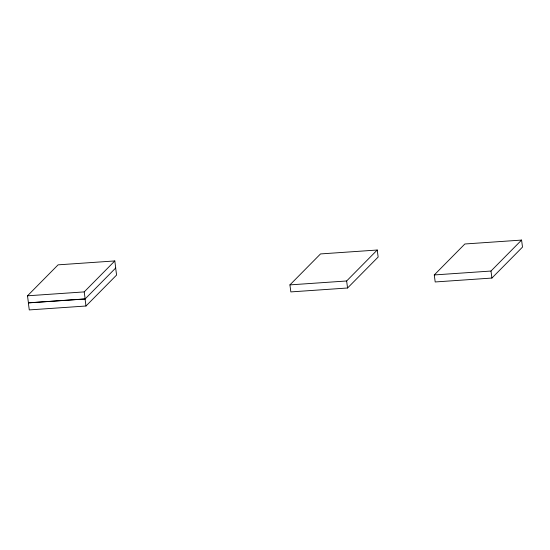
<?xml version="1.0" encoding="UTF-8"?>
<svg xmlns="http://www.w3.org/2000/svg" width="550" height="550" viewBox="0 0 550 550"><rect width="100%" height="100%" fill="white"/><g stroke="black" fill="none" stroke-linecap="round" stroke-linejoin="round"><path stroke-width="0.82" d="M114.806 260.941L84.212 291.899L85.14 298.918L28.421 302.823L27.5 295.804L58.087 264.846L114.806 260.941L115.727 267.953L85.064 299.001L28.353 302.906L29.274 309.918L85.992 306.013L116.579 275.055L115.658 268.036M289.926 284.886L320.512 253.928L377.231 250.023L378.152 257.036L347.566 288.001L290.847 291.906L289.926 284.886L346.637 280.981L377.231 250.023M434.273 274.945L464.86 243.987L521.579 240.082L522.5 247.094L491.913 278.053L435.194 281.964L434.273 274.945L490.985 271.04L521.579 240.082M27.5 295.804L84.212 291.899M490.985 271.04L491.913 278.053M346.637 280.981L347.566 288.001M85.064 299.001L85.992 306.013"/></g></svg>
